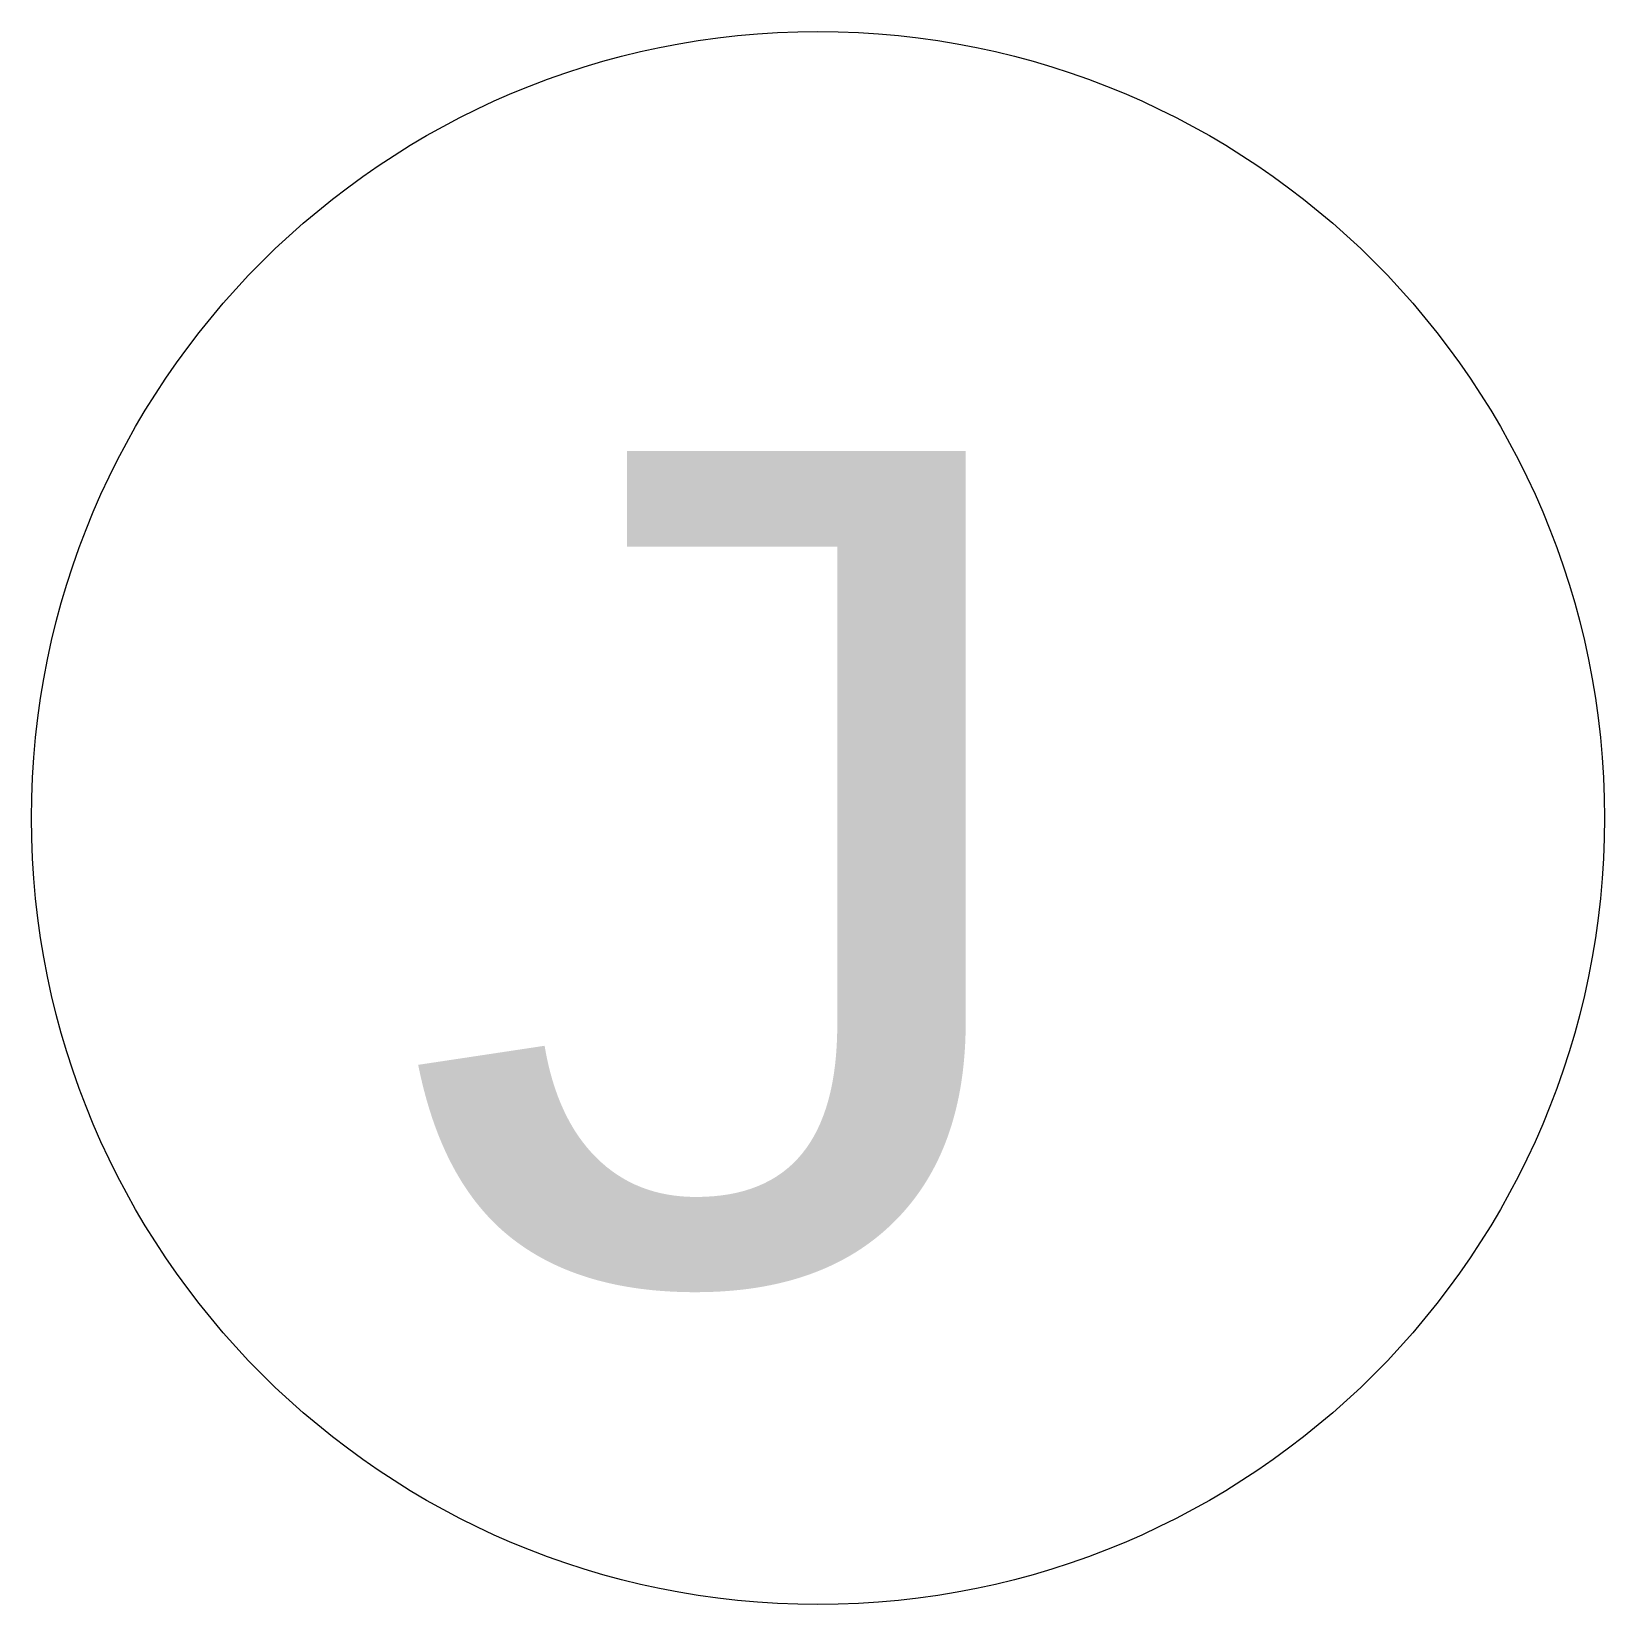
# Model space of a CAD drawing. Header units: inches. Extents: x 269.46 to 273.26, y -178.13 to -174.33.
import ezdxf

# ---------------------------------------------------------------- set-up
doc = ezdxf.new("R2010")
doc.units = ezdxf.units.IN
doc.header["$MEASUREMENT"] = 0
doc.layers.add('E301-Electrical-attic', color=7, linetype='Continuous', lineweight=9, true_color=0xffa912)
doc.styles.add('Reg', font='Courier New.ttf', dxfattribs={"height": 2})

msp = doc.modelspace()

# ---------------------------------------------------------------- linework, layer by layer
at = {"layer": 'E301-Electrical-attic'}
msp.add_circle((271.3608, -176.2308), 1.8976, dxfattribs=at)

# ---------------------------------------------------------------- texts
at = {"layer": 'E301-Electrical-attic', "lineweight": 5, "style": 'Reg'}
msp.add_text('J', height=2, dxfattribs=at).set_placement((270.1092, -177.3452))

doc.saveas('drawing.dxf')
